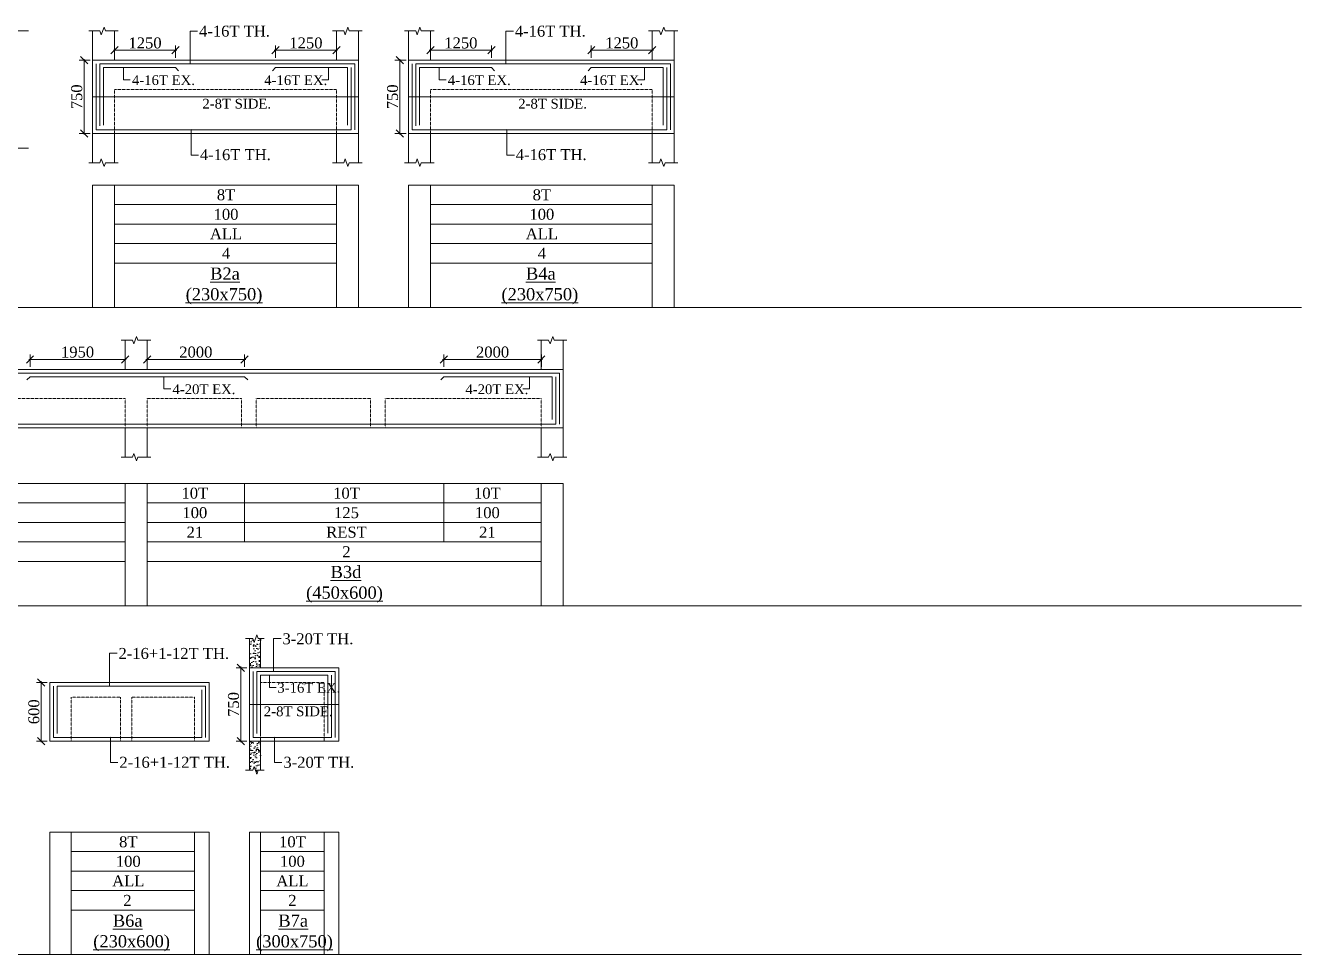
# Model space of a CAD drawing. Header units: millimetres. Extents: x 9781889 to 10654170, y -7852491 to -7608561.
# Drawn here: x 9939945 to 9966109, y -7779900 to -7760856 of the extents above; entities that cross this region are included whole.
import ezdxf
from ezdxf.enums import TextEntityAlignment as Align

# ---------------------------------------------------------------- set-up
doc = ezdxf.new("R2010")
doc.units = ezdxf.units.MM
doc.header["$LTSCALE"] = 10
doc.header["$PDMODE"] = 3
doc.linetypes.add('HIDDEN', pattern=[0.375, 0.25, -0.125])
for name, color, linetype, lineweight in [('S-CUT OUT LINE', 9, 'Continuous', 0), ('S-DIM L.S.', 7, 'Continuous', 0), ('S-HATCH', 8, 'Continuous', 0), ('S-L.S.SECTION', 5, 'Continuous', 0), ('S-L.S.SLAB LINE', 252, 'HIDDEN', 0), ('S-L.S.STEEL', 1, 'Continuous', 9), ('S-L.S.STEEL 1', 6, 'Continuous', 0), ('S-SECTION MARK', 7, 'Continuous', 0), ('S-SHEET', 251, 'Continuous', 0), ('S-TEXT', 7, 'Continuous', 0), ('S-TEXT L.S. BEAM NO.', 30, 'Continuous', 0), ('S-TEXT. L.S.', 7, 'Continuous', 0)]:
    doc.layers.add(name, color=color, linetype=linetype, lineweight=lineweight)
doc.styles.add('135', font='arial.ttf', dxfattribs={"width": 0.8, "height": 135})
doc.styles.get("Standard").update_dxf_attribs({"font": 'arial.ttf'})
doc.styles.add('TEXT', font='times.ttf')
doc.dimstyles.new('75', dxfattribs={"dimtxt": 135, "dimasz": 90, "dimexe": 0.1, "dimexo": 0.03, "dimgap": 0.09, "dimtad": 1, "dimdec": 0, "dimzin": 0, "dimdsep": 46, "dimtxsty": '135', "dimblk": 'ARCHTICK', "dimcen": 0.09, "dimclrd": 256, "dimclre": 256, "dimclrt": 256, "dimadec": 0, "dimazin": 0, "dimtfac": 1, "dimtdec": 0, "dimtofl": 0, "dimtmove": 1, "dimatfit": 3, "dimldrblk": 'DOTSMALL', "dimfxl": 1, "dimtolj": 1, "dimtzin": 0, "dimlwd": -1, "dimlwe": -1, "dimarcsym": 0})
doc.dimstyles.new('SETU_1', dxfattribs={"dimtxt": 200, "dimasz": 150, "dimexe": 100, "dimexo": 50, "dimgap": 35, "dimtad": 1, "dimdec": 0, "dimzin": 0, "dimdsep": 46, "dimtxsty": 'Standard', "dimblk": 'OBLIQUE', "dimcen": 150, "dimdle": 25, "dimclrd": 256, "dimclre": 7, "dimclrt": 256, "dimadec": 0, "dimazin": 0, "dimtfac": 1, "dimtdec": 0, "dimtofl": 0, "dimtmove": 1, "dimatfit": 3, "dimfxl": 1, "dimtolj": 1, "dimtzin": 0, "dimlwd": -1, "dimlwe": 5, "dimarcsym": 1})

# ---------------------------------------------------------------- blocks, each defined once
blk = doc.blocks.new('_ArchTick')
at = {"color": 0, "linetype": 'ByBlock', "const_width": 0.15}
blk.add_lwpolyline([(-0.5, -0.5), (0.5, 0.5)], dxfattribs=at)
blk = doc.blocks.new('_Oblique')
at = {"color": 0, "linetype": 'ByBlock', "lineweight": -2}
blk.add_line((-0.5, -0.5), (0.5, 0.5), dxfattribs=at)
blk = doc.blocks.new('*D98')
at = {"layer": 'Defpoints', "color": 0, "transparency": 16777216}
for p in [(9941320, -7761568), (9941145, -7763068), (9941320, -7763068)]:
    blk.add_point(p, dxfattribs=at)
at = {"layer": 'S-DIM L.S.', "color": 7, "lineweight": 5, "transparency": 16777216}
for p, q in [((9941270, -7761568), (9941045, -7761568)), ((9941270, -7763068), (9941045, -7763068))]:
    blk.add_line(p, q, dxfattribs=at)
at = {"layer": 'S-DIM L.S.', "transparency": 16777216}
blk.add_line((9941145, -7761543), (9941145, -7763093), dxfattribs=at)
at = {"layer": 'S-DIM L.S.', "transparency": 16777216, "xscale": 150, "yscale": 150, "zscale": 150}
for p, rotation in [((9941145, -7761568), 90), ((9941145, -7763068), 270)]:
    blk.add_blockref('_Oblique', p, dxfattribs=dict(at, rotation=rotation))
at = {"layer": 'S-DIM L.S.', "transparency": 16777216, "insert": (9940996, -7762318), "char_height": 225, "attachment_point": 5, "rotation": 90, "style": 'TEXT'}
blk.add_mtext('\\A1;750', dxfattribs=at)
blk = doc.blocks.new('*D99')
at = {"layer": 'Defpoints', "color": 0, "transparency": 16777216}
for p in [(9946320, -7761364), (9945070, -7761568, 0), (9946320, -7761568, 0)]:
    blk.add_point(p, dxfattribs=at)
at = {"layer": 'S-DIM L.S.', "transparency": 16777216}
blk.add_line((9945045, -7761364), (9946345, -7761364), dxfattribs=at)
at = {"layer": 'S-DIM L.S.', "color": 7, "lineweight": 5, "transparency": 16777216}
for p, q in [((9945070, -7761518), (9945070, -7761264)), ((9946320, -7761518), (9946320, -7761264))]:
    blk.add_line(p, q, dxfattribs=at)
at = {"layer": 'S-DIM L.S.', "transparency": 16777216, "xscale": 150, "yscale": 150, "zscale": 150, "rotation": 180}
blk.add_blockref('_Oblique', (9945070, -7761364), dxfattribs=at)
at = {"layer": 'S-DIM L.S.', "transparency": 16777216, "xscale": 150, "yscale": 150, "zscale": 150}
blk.add_blockref('_Oblique', (9946320, -7761364), dxfattribs=at)
at = {"layer": 'S-DIM L.S.', "transparency": 16777216, "insert": (9945695, -7761215), "char_height": 225, "attachment_point": 5, "style": 'TEXT'}
blk.add_mtext('\\A1;1250', dxfattribs=at)
blk = doc.blocks.new('*D100')
at = {"layer": 'Defpoints', "color": 0, "transparency": 16777216}
for p in [(9941771, -7761364), (9941771, -7761568, 0), (9943021, -7761568, 0)]:
    blk.add_point(p, dxfattribs=at)
at = {"layer": 'S-DIM L.S.', "transparency": 16777216}
blk.add_line((9943046, -7761364), (9941746, -7761364), dxfattribs=at)
at = {"layer": 'S-DIM L.S.', "color": 7, "lineweight": 5, "transparency": 16777216}
for p, q in [((9941771, -7761518), (9941771, -7761264)), ((9943021, -7761518), (9943021, -7761264))]:
    blk.add_line(p, q, dxfattribs=at)
at = {"layer": 'S-DIM L.S.', "transparency": 16777216, "xscale": 150, "yscale": 150, "zscale": 150, "rotation": 180}
blk.add_blockref('_Oblique', (9941771, -7761364), dxfattribs=at)
at = {"layer": 'S-DIM L.S.', "transparency": 16777216, "xscale": 150, "yscale": 150, "zscale": 150}
blk.add_blockref('_Oblique', (9943021, -7761364), dxfattribs=at)
at = {"layer": 'S-DIM L.S.', "transparency": 16777216, "insert": (9942396, -7761215), "char_height": 225, "attachment_point": 5, "style": 'TEXT'}
blk.add_mtext('\\A1;1250', dxfattribs=at)
blk = doc.blocks.new('*D102')
at = {"layer": 'Defpoints', "color": 0, "transparency": 16777216}
for p in [(9950522, -7767701), (9948522, -7767905, 0), (9950522, -7767905, 0)]:
    blk.add_point(p, dxfattribs=at)
at = {"layer": 'S-DIM L.S.', "transparency": 16777216}
blk.add_line((9948497, -7767701), (9950547, -7767701), dxfattribs=at)
at = {"layer": 'S-DIM L.S.', "color": 7, "lineweight": 5, "transparency": 16777216}
for p, q in [((9948522, -7767855), (9948522, -7767601)), ((9950522, -7767855), (9950522, -7767601))]:
    blk.add_line(p, q, dxfattribs=at)
at = {"layer": 'S-DIM L.S.', "transparency": 16777216, "xscale": 150, "yscale": 150, "zscale": 150, "rotation": 180}
blk.add_blockref('_Oblique', (9948522, -7767701), dxfattribs=at)
at = {"layer": 'S-DIM L.S.', "transparency": 16777216, "xscale": 150, "yscale": 150, "zscale": 150}
blk.add_blockref('_Oblique', (9950522, -7767701), dxfattribs=at)
at = {"layer": 'S-DIM L.S.', "transparency": 16777216, "insert": (9949522, -7767552), "char_height": 225, "attachment_point": 5, "style": 'TEXT'}
blk.add_mtext('\\A1;2000', dxfattribs=at)
blk = doc.blocks.new('*D108')
at = {"layer": 'Defpoints', "color": 0, "transparency": 16777216}
for p in [(9941987, -7767701), (9940037, -7767905, 0), (9941987, -7767905, 0)]:
    blk.add_point(p, dxfattribs=at)
at = {"layer": 'S-DIM L.S.', "transparency": 16777216}
blk.add_line((9940012, -7767701), (9942012, -7767701), dxfattribs=at)
at = {"layer": 'S-DIM L.S.', "color": 7, "lineweight": 5, "transparency": 16777216}
for p, q in [((9940037, -7767855), (9940037, -7767601)), ((9941987, -7767855), (9941987, -7767601))]:
    blk.add_line(p, q, dxfattribs=at)
at = {"layer": 'S-DIM L.S.', "transparency": 16777216, "xscale": 150, "yscale": 150, "zscale": 150, "rotation": 180}
blk.add_blockref('_Oblique', (9940037, -7767701), dxfattribs=at)
at = {"layer": 'S-DIM L.S.', "transparency": 16777216, "xscale": 150, "yscale": 150, "zscale": 150}
blk.add_blockref('_Oblique', (9941987, -7767701), dxfattribs=at)
at = {"layer": 'S-DIM L.S.', "transparency": 16777216, "insert": (9941012, -7767552), "char_height": 225, "attachment_point": 5, "style": 'TEXT'}
blk.add_mtext('\\A1;1950', dxfattribs=at)
blk = doc.blocks.new('*D109')
at = {"layer": 'Defpoints', "color": 0, "transparency": 16777216}
for p in [(9942437, -7767701), (9942437, -7767905, 0), (9944437, -7767905, 0)]:
    blk.add_point(p, dxfattribs=at)
at = {"layer": 'S-DIM L.S.', "transparency": 16777216}
blk.add_line((9944462, -7767701), (9942412, -7767701), dxfattribs=at)
at = {"layer": 'S-DIM L.S.', "color": 7, "lineweight": 5, "transparency": 16777216}
for p, q in [((9942437, -7767855), (9942437, -7767601)), ((9944437, -7767855), (9944437, -7767601))]:
    blk.add_line(p, q, dxfattribs=at)
at = {"layer": 'S-DIM L.S.', "transparency": 16777216, "xscale": 150, "yscale": 150, "zscale": 150, "rotation": 180}
blk.add_blockref('_Oblique', (9942437, -7767701), dxfattribs=at)
at = {"layer": 'S-DIM L.S.', "transparency": 16777216, "xscale": 150, "yscale": 150, "zscale": 150}
blk.add_blockref('_Oblique', (9944437, -7767701), dxfattribs=at)
at = {"layer": 'S-DIM L.S.', "transparency": 16777216, "insert": (9943437, -7767552), "char_height": 225, "attachment_point": 5, "style": 'TEXT'}
blk.add_mtext('\\A1;2000', dxfattribs=at)
blk = doc.blocks.new('*D112')
at = {"layer": 'Defpoints', "color": 0, "transparency": 16777216}
for p in [(9947797, -7761568), (9947621, -7763068), (9947797, -7763068)]:
    blk.add_point(p, dxfattribs=at)
at = {"layer": 'S-DIM L.S.', "color": 7, "lineweight": 5, "transparency": 16777216}
for p, q in [((9947747, -7761568), (9947521, -7761568)), ((9947747, -7763068), (9947521, -7763068))]:
    blk.add_line(p, q, dxfattribs=at)
at = {"layer": 'S-DIM L.S.', "transparency": 16777216}
blk.add_line((9947621, -7761543), (9947621, -7763093), dxfattribs=at)
at = {"layer": 'S-DIM L.S.', "transparency": 16777216, "xscale": 150, "yscale": 150, "zscale": 150}
for p, rotation in [((9947621, -7761568), 90), ((9947621, -7763068), 270)]:
    blk.add_blockref('_Oblique', p, dxfattribs=dict(at, rotation=rotation))
at = {"layer": 'S-DIM L.S.', "transparency": 16777216, "insert": (9947472, -7762318), "char_height": 225, "attachment_point": 5, "rotation": 90, "style": 'TEXT'}
blk.add_mtext('\\A1;750', dxfattribs=at)
blk = doc.blocks.new('*D110')
at = {"layer": 'Defpoints', "color": 0, "transparency": 16777216}
for p in [(9952797, -7761364), (9951547, -7761568, 0), (9952797, -7761568, 0)]:
    blk.add_point(p, dxfattribs=at)
at = {"layer": 'S-DIM L.S.', "transparency": 16777216}
blk.add_line((9951522, -7761364), (9952822, -7761364), dxfattribs=at)
at = {"layer": 'S-DIM L.S.', "color": 7, "lineweight": 5, "transparency": 16777216}
for p, q in [((9951547, -7761518), (9951547, -7761264)), ((9952797, -7761518), (9952797, -7761264))]:
    blk.add_line(p, q, dxfattribs=at)
at = {"layer": 'S-DIM L.S.', "transparency": 16777216, "xscale": 150, "yscale": 150, "zscale": 150, "rotation": 180}
blk.add_blockref('_Oblique', (9951547, -7761364), dxfattribs=at)
at = {"layer": 'S-DIM L.S.', "transparency": 16777216, "xscale": 150, "yscale": 150, "zscale": 150}
blk.add_blockref('_Oblique', (9952797, -7761364), dxfattribs=at)
at = {"layer": 'S-DIM L.S.', "transparency": 16777216, "insert": (9952172, -7761215), "char_height": 225, "attachment_point": 5, "style": 'TEXT'}
blk.add_mtext('\\A1;1250', dxfattribs=at)
blk = doc.blocks.new('*D111')
at = {"layer": 'Defpoints', "color": 0, "transparency": 16777216}
for p in [(9948247, -7761364), (9948247, -7761568, 0), (9949497, -7761568, 0)]:
    blk.add_point(p, dxfattribs=at)
at = {"layer": 'S-DIM L.S.', "transparency": 16777216}
blk.add_line((9949522, -7761364), (9948222, -7761364), dxfattribs=at)
at = {"layer": 'S-DIM L.S.', "color": 7, "lineweight": 5, "transparency": 16777216}
for p, q in [((9948247, -7761518), (9948247, -7761264)), ((9949497, -7761518), (9949497, -7761264))]:
    blk.add_line(p, q, dxfattribs=at)
at = {"layer": 'S-DIM L.S.', "transparency": 16777216, "xscale": 150, "yscale": 150, "zscale": 150, "rotation": 180}
blk.add_blockref('_Oblique', (9948247, -7761364), dxfattribs=at)
at = {"layer": 'S-DIM L.S.', "transparency": 16777216, "xscale": 150, "yscale": 150, "zscale": 150}
blk.add_blockref('_Oblique', (9949497, -7761364), dxfattribs=at)
at = {"layer": 'S-DIM L.S.', "transparency": 16777216, "insert": (9948872, -7761215), "char_height": 225, "attachment_point": 5, "style": 'TEXT'}
blk.add_mtext('\\A1;1250', dxfattribs=at)
blk = doc.blocks.new('*D120')
at = {"layer": 'Defpoints', "color": 0, "transparency": 16777216}
for p in [(9940442, -7774325), (9940267, -7775525), (9940442, -7775525)]:
    blk.add_point(p, dxfattribs=at)
at = {"layer": 'S-DIM L.S.', "color": 7, "lineweight": 5, "transparency": 16777216}
for p, q in [((9940392, -7774325), (9940167, -7774325)), ((9940392, -7775525), (9940167, -7775525))]:
    blk.add_line(p, q, dxfattribs=at)
at = {"layer": 'S-DIM L.S.', "transparency": 16777216}
blk.add_line((9940267, -7774300), (9940267, -7775550), dxfattribs=at)
at = {"layer": 'S-DIM L.S.', "transparency": 16777216, "xscale": 150, "yscale": 150, "zscale": 150}
for p, rotation in [((9940267, -7774325), 90), ((9940267, -7775525), 270)]:
    blk.add_blockref('_Oblique', p, dxfattribs=dict(at, rotation=rotation))
at = {"layer": 'S-DIM L.S.', "transparency": 16777216, "insert": (9940117, -7774925), "char_height": 225, "attachment_point": 5, "rotation": 90, "style": 'TEXT'}
blk.add_mtext('\\A1;600', dxfattribs=at)
blk = doc.blocks.new('*D121')
at = {"layer": 'Defpoints', "color": 0, "transparency": 16777216}
for p in [(9944536, -7774025), (9944361, -7775525), (9944536, -7775525)]:
    blk.add_point(p, dxfattribs=at)
at = {"layer": 'S-DIM L.S.', "color": 7, "lineweight": 5, "transparency": 16777216}
for p, q in [((9944486, -7774025), (9944261, -7774025)), ((9944486, -7775525), (9944261, -7775525))]:
    blk.add_line(p, q, dxfattribs=at)
at = {"layer": 'S-DIM L.S.', "transparency": 16777216}
blk.add_line((9944361, -7774000), (9944361, -7775550), dxfattribs=at)
at = {"layer": 'S-DIM L.S.', "transparency": 16777216, "xscale": 150, "yscale": 150, "zscale": 150}
for p, rotation in [((9944361, -7774025), 90), ((9944361, -7775525), 270)]:
    blk.add_blockref('_Oblique', p, dxfattribs=dict(at, rotation=rotation))
at = {"layer": 'S-DIM L.S.', "transparency": 16777216, "insert": (9944211, -7774775), "char_height": 225, "attachment_point": 5, "rotation": 90, "style": 'TEXT'}
blk.add_mtext('\\A1;750', dxfattribs=at)

msp = doc.modelspace()

# ---------------------------------------------------------------- hatches: boundary and pattern name
at = {"layer": 'S-HATCH'}
h = msp.add_hatch(dxfattribs=at)
h.set_pattern_fill('AR-CONC', color=256)
h.set_pattern_definition([(50, (-93955.04, 51616.8), (182.184669, -15.9390855), [19.05, -209.55]), (355, (-93955.04, 51616.8), (-35.2434214, 191.0568452), [15.24, -167.6405842]), (100.4514447, (-93939.86, 51615.48), (146.941247, 175.117752), [16.1900088, -178.0902446]), (46.1842, (-93955.04, 51667.6), (271.079041, -42.042328), [28.575, -314.325]), (96.6355576, (-93932.45, 51664.1), (237.404134, 247.4261246), [24.285023, -267.135608]), (351.1841512, (-93955.04, 51667.6), (237.404134, 247.4261246), [22.859967, -251.459732]), (21, (-93929.64, 51654.9), (151.6143913, -102.2651982), [19.05, -209.55]), (326, (-93929.64, 51654.9), (61.8020283, 184.187966), [15.24, -167.64]), (71.451445, (-93917, 51646.38), (213.4164193, 81.922769), [16.1900088, -178.0899376]), (37.5, (-93955.04, 51616.805), (3.08860325, 84.55503887), [0, -165.608, 0, -170.18, 0, -168.275]), (7.5, (-93955.04, 51616.805), (66.8196625, 100.1805748), [0, -97.028, 0, -161.798, 0, -64.135]), (327.5, (-94011.68, 51616.805), (135.59059517, -5.728744), [0, -63.5, 0, -198.12, 0, -262.89]), (317.5, (-94037.08, 51616.8), (148.1291814, 25.426491), [0, -82.55, 0, -131.572, 0, -186.69])])
h.paths.add_polyline_path([(9944536.3, -7774025), (9944766.3, -7774025), (9944766.3, -7773425), (9944716.7, -7773425), (9944688.7, -7773348.1), (9944632.8, -7773501.8), (9944604.8, -7773425), (9944536.3, -7773425)])
h = msp.add_hatch(dxfattribs=at)
h.set_pattern_fill('AR-CONC', color=256)
h.set_pattern_definition([(50, (-93955.04, 51316.8), (182.184669, -15.9390855), [19.05, -209.55]), (355, (-93955.04, 51316.8), (-35.2434214, 191.0568452), [15.24, -167.6405842]), (100.4514447, (-93939.86, 51315.48), (146.941247, 175.117752), [16.1900088, -178.0902446]), (46.1842, (-93955.04, 51367.6), (271.079041, -42.042328), [28.575, -314.325]), (96.6355576, (-93932.45, 51364.1), (237.404134, 247.4261246), [24.285023, -267.135608]), (351.1841512, (-93955.04, 51367.6), (237.404134, 247.4261246), [22.859967, -251.459732]), (21, (-93929.64, 51354.9), (151.6143913, -102.2651982), [19.05, -209.55]), (326, (-93929.64, 51354.9), (61.8020283, 184.187966), [15.24, -167.64]), (71.451445, (-93917, 51346.38), (213.4164193, 81.922769), [16.1900088, -178.0899376]), (37.5, (-93955.04, 51316.805), (3.08860325, 84.55503887), [0, -165.608, 0, -170.18, 0, -168.275]), (7.5, (-93955.04, 51316.805), (66.8196625, 100.1805748), [0, -97.028, 0, -161.798, 0, -64.135]), (327.5, (-94011.68, 51316.805), (135.59059517, -5.728744), [0, -63.5, 0, -198.12, 0, -262.89]), (317.5, (-94037.08, 51316.8), (148.1291814, 25.426491), [0, -82.55, 0, -131.572, 0, -186.69])])
h.paths.add_polyline_path([(9944632.8, -7776048.1), (9944688.7, -7776201.8), (9944716.7, -7776125), (9944766.3, -7776125), (9944766.3, -7775525), (9944536.3, -7775525), (9944536.3, -7776125), (9944604.8, -7776125)])

# ---------------------------------------------------------------- linework, layer by layer
at = {"layer": 'S-CUT OUT LINE', "color": 5, "elevation": 0}
for points in [[(9939399.5, -7760968.2), (9939628.1, -7760968.2), (9939656.1, -7761045.1), (9939712, -7760891.4), (9939740, -7760968.2), (9940002.8, -7760968.2)], [(9941242.2, -7760968.2), (9941470.8, -7760968.2), (9941498.8, -7761045.1), (9941554.7, -7760891.4), (9941582.7, -7760968.2), (9941845.5, -7760968.2)], [(9946242.1, -7760968.2), (9946470.8, -7760968.2), (9946498.7, -7761045.1), (9946554.7, -7760891.4), (9946582.6, -7760968.2), (9946845.4, -7760968.2)], [(9947718.3, -7760968.2), (9947946.9, -7760968.2), (9947974.9, -7761045.1), (9948030.8, -7760891.4), (9948058.8, -7760968.2), (9948321.6, -7760968.2)], [(9952718.2, -7760968.2), (9952946.9, -7760968.2), (9952974.8, -7761045.1), (9953030.8, -7760891.4), (9953058.7, -7760968.2), (9953321.5, -7760968.2)], [(9939399.5, -7763368.2), (9939628.1, -7763368.2), (9939656.1, -7763291.4), (9939712, -7763445.1), (9939740, -7763368.2), (9940002.8, -7763368.2)], [(9941242.2, -7763668.2), (9941470.8, -7763668.2), (9941498.8, -7763591.4), (9941554.7, -7763745.1), (9941582.7, -7763668.2), (9941845.5, -7763668.2)], [(9946242.1, -7763668.2), (9946470.8, -7763668.2), (9946498.7, -7763591.4), (9946554.7, -7763745.1), (9946582.6, -7763668.2), (9946845.4, -7763668.2)], [(9947718.3, -7763668.2), (9947946.9, -7763668.2), (9947974.9, -7763591.4), (9948030.8, -7763745.1), (9948058.8, -7763668.2), (9948321.6, -7763668.2)], [(9952718.2, -7763668.2), (9952946.9, -7763668.2), (9952974.8, -7763591.4), (9953030.8, -7763745.1), (9953058.7, -7763668.2), (9953321.5, -7763668.2)], [(9941908.9, -7767305.3), (9942137.5, -7767305.3), (9942165.5, -7767382.1), (9942221.4, -7767228.4), (9942249.4, -7767305.3), (9942512.2, -7767305.3)], [(9950443.3, -7767305.3), (9950671.9, -7767305.3), (9950699.9, -7767382.1), (9950755.9, -7767228.4), (9950783.8, -7767305.3), (9951046.6, -7767305.3)], [(9941908.9, -7769705.3), (9942137.5, -7769705.3), (9942165.5, -7769628.4), (9942221.4, -7769782.1), (9942249.4, -7769705.3), (9942512.2, -7769705.3)], [(9950443.3, -7769705.3), (9950671.9, -7769705.3), (9950699.9, -7769628.4), (9950755.9, -7769782.1), (9950783.8, -7769705.3), (9951046.6, -7769705.3)], [(9944458, -7773425), (9944604.8, -7773425), (9944632.8, -7773501.8), (9944688.7, -7773348.1), (9944716.7, -7773425), (9944841.3, -7773425)], [(9944458, -7776125), (9944604.8, -7776125), (9944632.8, -7776048.1), (9944688.7, -7776201.8), (9944716.7, -7776125), (9944841.3, -7776125)]]:
    msp.add_lwpolyline(points, dxfattribs=at)
at = {"layer": 'S-L.S.SECTION'}
for p, q in [((9941320.5, -7761568.2, 0), (9941320.5, -7760968.2, 0)), ((9941770.5, -7761568.2, 0), (9941770.5, -7760968.2, 0)), ((9946320.4, -7761568.2), (9946320.4, -7760968.2)), ((9946770.4, -7761568.2), (9946770.4, -7760968.2)), ((9947796.6, -7761568.2, 0), (9947796.6, -7760968.2, 0)), ((9948246.6, -7761568.2, 0), (9948246.6, -7760968.2, 0)), ((9952796.5, -7761568.2), (9952796.5, -7760968.2)), ((9953246.5, -7761568.2), (9953246.5, -7760968.2)), ((9941320.4, -7761568.2, 0), (9946770.4, -7761568.2, 0)), ((9941320.5, -7761568.2, 0), (9941320.5, -7763068.2, 0)), ((9946770.4, -7763068.2, 0), (9946770.4, -7761568.2, 0)), ((9947796.5, -7761568.2, 0), (9953246.5, -7761568.2, 0)), ((9947796.6, -7761568.2, 0), (9947796.6, -7763068.2, 0)), ((9953246.5, -7763068.2, 0), (9953246.5, -7761568.2, 0)), ((9941320.4, -7763068.2, 0), (9946770.4, -7763068.2, 0)), ((9941320.5, -7763068.2, 0), (9941320.5, -7763668.2, 0)), ((9941770.5, -7763068.2, 0), (9941770.5, -7763668.2, 0)), ((9946320.4, -7763068.2), (9946320.4, -7763668.2)), ((9946770.4, -7763068.2), (9946770.4, -7763668.2)), ((9947796.5, -7763068.2, 0), (9953246.5, -7763068.2, 0)), ((9947796.6, -7763068.2, 0), (9947796.6, -7763668.2, 0)), ((9948246.6, -7763068.2, 0), (9948246.6, -7763668.2, 0)), ((9952796.5, -7763068.2), (9952796.5, -7763668.2)), ((9953246.5, -7763068.2), (9953246.5, -7763668.2)), ((9941987.2, -7767905.3, 0), (9941987.2, -7767305.3, 0)), ((9942437.2, -7767905.3, 0), (9942437.2, -7767305.3, 0)), ((9950521.6, -7767905.3, 0), (9950521.6, -7767305.3, 0)), ((9950971.6, -7767905.3, 0), (9950971.6, -7767305.3, 0)), ((9916827.7, -7767905.3, 0), (9950971.6, -7767905.3, 0)), ((9950971.6, -7769105.3, 0), (9950971.6, -7767905.3, 0)), ((9916827.7, -7769105.3, 0), (9950971.6, -7769105.3, 0)), ((9941987.2, -7769105.3, 0), (9941987.2, -7769705.3, 0)), ((9942437.2, -7769105.3, 0), (9942437.2, -7769705.3, 0)), ((9950521.6, -7769105.3, 0), (9950521.6, -7769705.3, 0)), ((9950971.6, -7769105.3, 0), (9950971.6, -7769705.3, 0)), ((9944536.3, -7774025, 0), (9944536.3, -7773425, 0)), ((9944766.3, -7774025, 0), (9944766.3, -7773425, 0)), ((9944536.2, -7774025, 0), (9946366.2, -7774025, 0)), ((9944536.3, -7774025, 0), (9944536.3, -7775525, 0)), ((9946366.2, -7775525, 0), (9946366.2, -7774025, 0)), ((9940441.7, -7774325, 0), (9943711.4, -7774325, 0)), ((9940441.7, -7774325, 0), (9940441.7, -7775525, 0)), ((9943711.4, -7775525, 0), (9943711.4, -7774325, 0)), ((9940441.7, -7775525, 0), (9943711.4, -7775525, 0)), ((9944536.2, -7775525, 0), (9946366.2, -7775525, 0)), ((9944536.3, -7775525, 0), (9944536.3, -7776125, 0)), ((9944766.3, -7775525, 0), (9944766.3, -7776125, 0))]:
    msp.add_line(p, q, dxfattribs=at)
at = {"layer": 'S-L.S.SLAB LINE', "ltscale": 0.3}
for p, q in [((9941320.4, -7761868.2, 0), (9941320.5, -7761868.2, 0)), ((9947796.5, -7761868.2, 0), (9947796.6, -7761868.2, 0)), ((9941770.4, -7762168.2, 0), (9946320.4, -7762168.2)), ((9941770.5, -7762168.2, 0), (9941770.5, -7763068.2, 0)), ((9946320.4, -7762168.2), (9946320.4, -7763068.2)), ((9948246.5, -7762168.2, 0), (9952796.5, -7762168.2)), ((9948246.6, -7762168.2, 0), (9948246.6, -7763068.2, 0)), ((9952796.5, -7762168.2), (9952796.5, -7763068.2)), ((9939349.7, -7768505.3, 0), (9941987.2, -7768505.3, 0)), ((9941987.2, -7768505.3, 0), (9941987.2, -7769105.3, 0)), ((9942437.2, -7768505.3, 0), (9944374.7, -7768505.3, 0)), ((9942437.2, -7768505.3, 0), (9942437.2, -7769105.3, 0)), ((9944374.7, -7768505.3, 0), (9944374.7, -7769105.3, 0)), ((9944674.7, -7768505.3, 0), (9947016.6, -7768505.3, 0)), ((9944674.7, -7768505.3, 0), (9944674.7, -7769105.3, 0)), ((9947016.6, -7768505.3, 0), (9947016.6, -7769105.3, 0)), ((9947316.6, -7768505.3, 0), (9950521.6, -7768505.3, 0)), ((9947316.6, -7768505.3, 0), (9947316.6, -7769105.3, 0)), ((9950521.6, -7768505.3, 0), (9950521.6, -7769105.3, 0)), ((9944536.2, -7774325, 0), (9944536.3, -7774325, 0)), ((9944766.3, -7774325, 0), (9944766.3, -7775525, 0)), ((9944766.3, -7774325, 0), (9946066.2, -7774325)), ((9946066.2, -7774325), (9946066.2, -7775525)), ((9940441.7, -7774625, 0), (9940441.7, -7774625, 0)), ((9940882.5, -7774625, 0), (9941891.7, -7774625, 0)), ((9940882.5, -7774625, 0), (9940882.5, -7775525, 0)), ((9941891.7, -7774625, 0), (9941891.7, -7775525, 0)), ((9942121.7, -7774625, 0), (9943411.4, -7774625, 0)), ((9942121.7, -7774625, 0), (9942121.7, -7775525, 0)), ((9943411.4, -7774625, 0), (9943411.4, -7775525, 0))]:
    msp.add_line(p, q, dxfattribs=at)
at = {"layer": 'S-L.S.STEEL'}
for p, q in [((9941395.4, -7762993.2, 0), (9941395.4, -7761643.2, 0)), ((9941470.4, -7761643.2, 0), (9946695.4, -7761643.2, 0)), ((9941470.4, -7762913.6, 0), (9941470.4, -7761643.2, 0)), ((9943020.6, -7761718.2, 0), (9941545.4, -7761718.2, 0)), ((9941545.4, -7762897, 0), (9941545.4, -7761718.2, 0)), ((9943020.6, -7761718.2, 0), (9943083.8, -7761785.1, 0)), ((9946545.4, -7762897, 0), (9946545.4, -7761718.2, 0)), ((9946620.4, -7762993.2, 0), (9946620.4, -7761718.2, 0)), ((9946695.4, -7762993.2, 0), (9946695.4, -7761643.2, 0)), ((9947871.5, -7762993.2, 0), (9947871.5, -7761643.2, 0)), ((9947946.5, -7761643.2, 0), (9953171.5, -7761643.2, 0)), ((9947946.5, -7762913.6, 0), (9947946.5, -7761643.2, 0)), ((9949496.7, -7761718.2, 0), (9948021.5, -7761718.2, 0)), ((9948021.5, -7762897, 0), (9948021.5, -7761718.2, 0)), ((9949496.7, -7761718.2, 0), (9949559.9, -7761785.1, 0)), ((9953021.5, -7762897, 0), (9953021.5, -7761718.2, 0)), ((9953096.5, -7762993.2, 0), (9953096.5, -7761718.2, 0)), ((9953171.5, -7762993.2, 0), (9953171.5, -7761643.2, 0)), ((9941395.4, -7762993.2, 0), (9946620.4, -7762993.2, 0)), ((9947871.5, -7762993.2, 0), (9953096.5, -7762993.2, 0)), ((9916977.7, -7767980.3, 0), (9950896.6, -7767980.3, 0)), ((9950896.6, -7769030.3, 0), (9950896.6, -7767980.3, 0)), ((9944437.3, -7768055.3, 0), (9944500.5, -7768122.1, 0)), ((9950746.6, -7768934.1, 0), (9950746.6, -7768055.3, 0)), ((9950821.6, -7769030.3, 0), (9950821.6, -7768055.3, 0)), ((9916902.7, -7769030.3, 0), (9950821.6, -7769030.3, 0)), ((9944611.2, -7775450, 0), (9944611.2, -7774100, 0)), ((9944686.2, -7774100, 0), (9946291.2, -7774100, 0)), ((9944686.2, -7775370.3, 0), (9944686.2, -7774100, 0)), ((9944761.2, -7775370.3, 0), (9944761.2, -7774175, 0)), ((9944761.2, -7774175, 0), (9946141.2, -7774175, 0)), ((9946141.2, -7775363.6, 0), (9946141.2, -7774175, 0)), ((9946216.2, -7775450, 0), (9946216.2, -7774175, 0)), ((9946291.2, -7775450, 0), (9946291.2, -7774100, 0)), ((9940516.7, -7775450, 0), (9940516.7, -7774400, 0)), ((9940591.7, -7774400, 0), (9943636.4, -7774400, 0)), ((9940591.7, -7775370.3, 0), (9940591.7, -7774400, 0)), ((9943561.4, -7775450, 0), (9943561.4, -7774475, 0)), ((9943636.4, -7775450, 0), (9943636.4, -7774400, 0)), ((9940516.7, -7775450, 0), (9943561.4, -7775450, 0)), ((9944611.2, -7775450, 0), (9946216.2, -7775450, 0))]:
    msp.add_line(p, q, dxfattribs=at)
for points in [[(9946545.4, -7761718.2, 0), (9945070.4, -7761718.2, 0), (9945007.2, -7761785.1, 0)], [(9953021.5, -7761718.2, 0), (9951546.5, -7761718.2, 0), (9951483.3, -7761785.1, 0)], [(9944437.3, -7768055.3, 0), (9940037.2, -7768055.3, 0), (9939974, -7768122.1, 0)], [(9950746.6, -7768055.3, 0), (9948521.6, -7768055.3, 0), (9948458.4, -7768122.1, 0)]]:
    msp.add_polyline3d(points, dxfattribs=at)
at = {"layer": 'S-L.S.STEEL 1'}
for p, q in [((9946770.4, -7762318.2, 0), (9941320.5, -7762318.2, 0)), ((9953246.5, -7762318.2, 0), (9947796.6, -7762318.2, 0)), ((9946366.2, -7774775, 0), (9944536.3, -7774775, 0))]:
    msp.add_line(p, q, dxfattribs=at)
at = {"layer": 'S-SHEET'}
for p, q in [((9941320.4, -7764126.6, 0), (9946770.4, -7764126.6, 0)), ((9941320.4, -7764126.6), (9941320.4, -7766635.9)), ((9941770.4, -7764126.6), (9941770.4, -7766635.9)), ((9946320.4, -7764126.6), (9946320.4, -7766635.9)), ((9946770.4, -7764126.6), (9946770.4, -7766635.9)), ((9947796.5, -7764126.6, 0), (9953246.5, -7764126.6, 0)), ((9947796.5, -7764126.6), (9947796.5, -7766635.9)), ((9948246.5, -7764126.6), (9948246.5, -7766635.9)), ((9952796.5, -7764126.6), (9952796.5, -7766635.9)), ((9953246.5, -7764126.6), (9953246.5, -7766635.9)), ((9941770.4, -7764526.6, 0), (9946320.4, -7764526.6, 0)), ((9948246.5, -7764526.6, 0), (9952796.5, -7764526.6, 0)), ((9941770.4, -7764926.6, 0), (9946320.4, -7764926.6, 0)), ((9948246.5, -7764926.6, 0), (9952796.5, -7764926.6, 0)), ((9941770.4, -7765326.6, 0), (9946320.4, -7765326.6, 0)), ((9948246.5, -7765326.6, 0), (9952796.5, -7765326.6, 0)), ((9941770.4, -7765726.6, 0), (9946320.4, -7765726.6, 0)), ((9948246.5, -7765726.6, 0), (9952796.5, -7765726.6, 0)), ((9914774.6, -7766635.9), (9966108.7, -7766635.9)), ((9941320.4, -7766635.9, 0), (9946770.4, -7766635.9, 0)), ((9947796.5, -7766635.9, 0), (9953246.5, -7766635.9, 0)), ((9916827.7, -7770242.9, 0), (9950971.6, -7770242.9, 0)), ((9941987.2, -7770242.9, 0), (9941987.2, -7772752.2, 0)), ((9942437.2, -7770242.9, 0), (9942437.2, -7772752.2, 0)), ((9944437.2, -7770242.9, 0), (9944437.2, -7771442.9, 0)), ((9948521.6, -7770242.9, 0), (9948521.6, -7771442.9, 0)), ((9950521.6, -7770242.9, 0), (9950521.6, -7772752.2, 0)), ((9950971.6, -7770242.9, 0), (9950971.6, -7772752.2, 0)), ((9934124.7, -7770642.9, 0), (9941987.2, -7770642.9, 0)), ((9942437.2, -7770642.9, 0), (9950521.6, -7770642.9, 0)), ((9934124.7, -7771042.9, 0), (9941987.2, -7771042.9, 0)), ((9942437.2, -7771042.9, 0), (9950521.6, -7771042.9, 0)), ((9934124.7, -7771442.9, 0), (9941987.2, -7771442.9, 0)), ((9942437.2, -7771442.9, 0), (9950521.6, -7771442.9, 0)), ((9934124.7, -7771842.9, 0), (9941987.2, -7771842.9, 0)), ((9942437.2, -7771842.9, 0), (9950521.6, -7771842.9, 0)), ((9914774.6, -7772752.2), (9966108.7, -7772752.2)), ((9916827.7, -7772752.2, 0), (9950971.6, -7772752.2, 0)), ((9940441.7, -7777391, 0), (9943711.4, -7777391, 0)), ((9940441.7, -7777391), (9940441.7, -7779900.3)), ((9940882.5, -7777391, 0), (9940882.5, -7779900.3, 0)), ((9943411.4, -7777391, 0), (9943411.4, -7779900.3, 0)), ((9943711.4, -7777391, 0), (9943711.4, -7779900.3, 0)), ((9944536.2, -7777391, 0), (9946366.2, -7777391, 0)), ((9944536.2, -7777391), (9944536.2, -7779900.3)), ((9944766.2, -7777391), (9944766.2, -7779900.3)), ((9946066.2, -7777391), (9946066.2, -7779900.3)), ((9946366.2, -7777391), (9946366.2, -7779900.3)), ((9940882.5, -7777791, 0), (9943411.4, -7777791, 0)), ((9944766.2, -7777791, 0), (9946066.2, -7777791, 0)), ((9940882.5, -7778191, 0), (9943411.4, -7778191, 0)), ((9944766.2, -7778191, 0), (9946066.2, -7778191, 0)), ((9940882.5, -7778591, 0), (9943411.4, -7778591, 0)), ((9944766.2, -7778591, 0), (9946066.2, -7778591, 0)), ((9940882.5, -7778991, 0), (9943411.4, -7778991, 0)), ((9944766.2, -7778991, 0), (9946066.2, -7778991, 0)), ((9914774.6, -7779900.3), (9966108.7, -7779900.3)), ((9940441.7, -7779900.3, 0), (9943711.4, -7779900.3, 0)), ((9944536.2, -7779900.3, 0), (9946366.2, -7779900.3, 0))]:
    msp.add_line(p, q, dxfattribs=at)

# ---------------------------------------------------------------- texts
at = {"layer": 'S-L.S.STEEL 1', "style": 'TEXT'}
for p in [(9943571.4, -7762558.8, 0), (9950047.5, -7762558.8, 0), (9944831.7, -7775015.5, 0)]:
    msp.add_text('2-8T SIDE.', height=200, dxfattribs=at).set_placement(p)
at = {"layer": 'S-TEXT', "linetype": 'ByBlock', "style": 'TEXT'}
for s, p in [('8T', (9944056.6, -7764326.6, 0)), ('8T', (9950532.7, -7764326.6, 0)), ('100', (9944056.6, -7764726.6, 0)), ('100', (9950532.7, -7764726.6, 0)), ('ALL', (9944056.6, -7765126.6, 0)), ('ALL', (9950532.7, -7765126.6, 0)), ('4', (9944056.6, -7765526.6, 0)), ('4', (9950532.7, -7765526.6, 0)), ('10T', (9943417.2, -7770442.9, 0)), ('10T', (9946526.8, -7770442.9, 0)), ('10T', (9949415.4, -7770442.9, 0)), ('100', (9943417.2, -7770842.9, 0)), ('125', (9946526.8, -7770842.9, 0)), ('100', (9949415.4, -7770842.9, 0)), ('21', (9943417.2, -7771242.9, 0)), ('REST', (9946526.8, -7771242.9, 0)), ('21', (9949415.4, -7771242.9, 0)), ('2', (9946526.8, -7771642.9, 0)), ('8T', (9942052.1, -7777591, 0)), ('10T', (9945418, -7777591, 0)), ('100', (9942052.1, -7777991, 0)), ('100', (9945418, -7777991, 0)), ('ALL', (9942052.1, -7778391, 0)), ('ALL', (9945418, -7778391, 0)), ('2', (9942034.8, -7778791, 0)), ('2', (9945418, -7778791, 0))]:
    msp.add_text(s, height=225, dxfattribs=at).set_placement(p, align=Align.MIDDLE_CENTER)
at = {"layer": 'S-TEXT L.S. BEAM NO.', "color": 61, "linetype": 'ByBlock', "style": 'TEXT'}
for s, p in [('%%UB2a', (9943731.2, -7766067.2, 0)), ('%%UB4a', (9950207.3, -7766067.2, 0)), ('%%U(230x750)', (9943228.8, -7766490.2, 0)), ('%%U(230x750)', (9949704.9, -7766490.2, 0))]:
    msp.add_text(s, height=250, dxfattribs=at).set_placement(p)
at = {"layer": 'S-TEXT L.S. BEAM NO.', "color": 140, "linetype": 'ByBlock', "style": 'TEXT'}
for s, p in [('%%UB3d', (9946201.4, -7772183.6, 0)), ('%%U(450x600)', (9945699, -7772606.6, 0))]:
    msp.add_text(s, height=250, dxfattribs=at).set_placement(p)
at = {"layer": 'S-TEXT L.S. BEAM NO.', "color": 1, "linetype": 'ByBlock', "style": 'TEXT'}
for s, p in [('%%UB6a', (9941736.5, -7779331.7, 0)), ('%%U(230x600)', (9941334.1, -7779754.7, 0))]:
    msp.add_text(s, height=250, dxfattribs=at).set_placement(p)
at = {"layer": 'S-TEXT L.S. BEAM NO.', "color": 91, "linetype": 'ByBlock', "style": 'TEXT'}
for s, p in [('%%UB7a', (9945129.3, -7779331.7, 0)), ('%%U(300x750)', (9944673.5, -7779754.7, 0))]:
    msp.add_text(s, height=250, dxfattribs=at).set_placement(p)
at = {"layer": 'S-TEXT. L.S.', "style": 'TEXT'}
for s, height, p in [('4-16T TH.', 225, (9943502.8, -7761083.9, 0)), ('4-16T TH.', 225, (9949978.9, -7761083.9, 0)), ('4-16T EX.', 200, (9942127, -7762075.8, 0)), ('4-16T EX.', 200, (9944839.9, -7762075.8, 0)), ('4-16T EX.', 200, (9948603.1, -7762075.8, 0)), ('4-16T EX.', 200, (9951316, -7762075.8, 0)), ('4-16T TH.', 225, (9943521.2, -7763616.1, 0)), ('4-16T TH.', 225, (9949997.3, -7763616.1, 0)), ('4-20T EX.', 200, (9942957.5, -7768412.8, 0)), ('4-20T EX.', 200, (9948963.9, -7768412.8, 0)), ('3-20T TH.', 225, (9945214.5, -7773540.7, 0)), ('2-16+1-12T TH.', 225, (9941851.3, -7773840.7, 0)), ('3-16T EX.', 200, (9945109.2, -7774532.5, 0)), ('2-16+1-12T TH.', 225, (9941869.7, -7776072.8, 0)), ('3-20T TH.', 225, (9945232.8, -7776072.8, 0))]:
    msp.add_text(s, height=height, dxfattribs=at).set_placement(p)

# ---------------------------------------------------------------- dimensions: what is measured, and where the dimension line sits
at = {"layer": 'S-DIM L.S.'}
for base, p1, p2, picture, middle in [((9941770.6, -7761364.4, 0), (9943020.6, -7761568.2, 0), (9941770.6, -7761568.2, 0), '*D100', (9942395.6, -7761215, 0)), ((9948246.7, -7761364.4, 0), (9949496.7, -7761568.2, 0), (9948246.7, -7761568.2, 0), '*D111', (9948871.7, -7761215, 0)), ((9942437.3, -7767701.5, 0), (9944437.3, -7767905.3, 0), (9942437.3, -7767905.3, 0), '*D109', (9943437.3, -7767552, 0))]:
    dim = msp.add_linear_dim(base=base, p1=p1, p2=p2, dimstyle='SETU_1', override={"dimtxt": 225, "dimtxsty": 'TEXT'}, dxfattribs=at)
    dim.commit()
    dim.dimension.update_dxf_attribs({"geometry": picture, "text_midpoint": middle})
for base, p1, p2, picture, middle in [((9946320.4, -7761364.4, 0), (9945070.4, -7761568.2, 0), (9946320.4, -7761568.2, 0), '*D99', (9945695.4, -7761215, 0)), ((9952796.5, -7761364.4, 0), (9951546.5, -7761568.2, 0), (9952796.5, -7761568.2, 0), '*D110', (9952171.5, -7761215, 0)), ((9941987.2, -7767701.5, 0), (9940037.2, -7767905.3, 0), (9941987.2, -7767905.3, 0), '*D108', (9941012.2, -7767551.7, 0)), ((9950521.6, -7767701.5, 0), (9948521.6, -7767905.3, 0), (9950521.6, -7767905.3, 0), '*D102', (9949521.6, -7767552, 0))]:
    dim = msp.add_linear_dim(base=base, p1=p1, p2=p2, angle=180, dimstyle='SETU_1', override={"dimtxt": 225, "dimtxsty": 'TEXT'}, dxfattribs=at)
    dim.commit()
    dim.dimension.update_dxf_attribs({"geometry": picture, "text_midpoint": middle})
at = {"layer": 'S-DIM L.S.', "color": 7}
for base, p1, p2, picture, middle in [((9941145.3, -7763068.2), (9941320.4, -7761568.2), (9941320.4, -7763068.2), '*D98', (9940995.5, -7762318.2)), ((9947621.4, -7763068.2), (9947796.5, -7761568.2), (9947796.5, -7763068.2), '*D112', (9947471.6, -7762318.2)), ((9944361.1, -7775525), (9944536.2, -7774025), (9944536.2, -7775525), '*D121', (9944211.3, -7774775)), ((9940266.5, -7775525), (9940441.7, -7774325), (9940441.7, -7775525), '*D120', (9940117.1, -7774925))]:
    dim = msp.add_linear_dim(base=base, p1=p1, p2=p2, angle=90, dimstyle='SETU_1', override={"dimtxt": 225, "dimlfac": 0.5, "dimtxsty": 'TEXT'}, dxfattribs=at)
    dim.commit()
    dim.dimension.update_dxf_attribs({"geometry": picture, "text_midpoint": middle})

# ---------------------------------------------------------------- leaders
at = {"layer": 'S-SECTION MARK'}
for points in [[(9943321.2, -7761643.2, 0), (9943321.2, -7760968.8, 0), (9943473.7, -7760968.8, 0)], [(9949797.3, -7761643.2, 0), (9949797.3, -7760968.8, 0), (9949949.8, -7760968.8, 0)], [(9941952.9, -7761718.2, 0), (9941952.9, -7761970.5, 0), (9942092.3, -7761970.5, 0)], [(9946158, -7761718.2, 0), (9946158, -7761970.5, 0), (9946018.7, -7761970.5, 0)], [(9948429, -7761718.2, 0), (9948429, -7761970.5, 0), (9948568.4, -7761970.5, 0)], [(9952634.1, -7761718.2, 0), (9952634.1, -7761970.5, 0), (9952494.8, -7761970.5, 0)], [(9943339.5, -7762989.3, 0), (9943339.5, -7763511.2, 0), (9943492.1, -7763511.2, 0)], [(9949815.6, -7762989.3, 0), (9949815.6, -7763511.2, 0), (9949968.2, -7763511.2, 0)], [(9942783.5, -7768055.3, 0), (9942783.5, -7768307.6, 0), (9942922.8, -7768307.6, 0)], [(9950282, -7768055.3, 0), (9950282, -7768307.6, 0), (9950142.7, -7768307.6, 0)], [(9945032.8, -7774100, 0), (9945032.8, -7773425.6, 0), (9945185.4, -7773425.6, 0)], [(9941669.7, -7774400, 0), (9941669.7, -7773725.6, 0), (9941822.2, -7773725.6, 0)], [(9944947.2, -7774175, 0), (9944947.2, -7774427.3, 0), (9945086.5, -7774427.3, 0)], [(9941688, -7775446, 0), (9941688, -7775968, 0), (9941840.6, -7775968, 0)], [(9945051.2, -7775446, 0), (9945051.2, -7775968, 0), (9945203.7, -7775968, 0)]]:
    msp.add_leader(points, dimstyle='75', override={"dimasz": 75}, dxfattribs=at)

doc.saveas('drawing.dxf')
